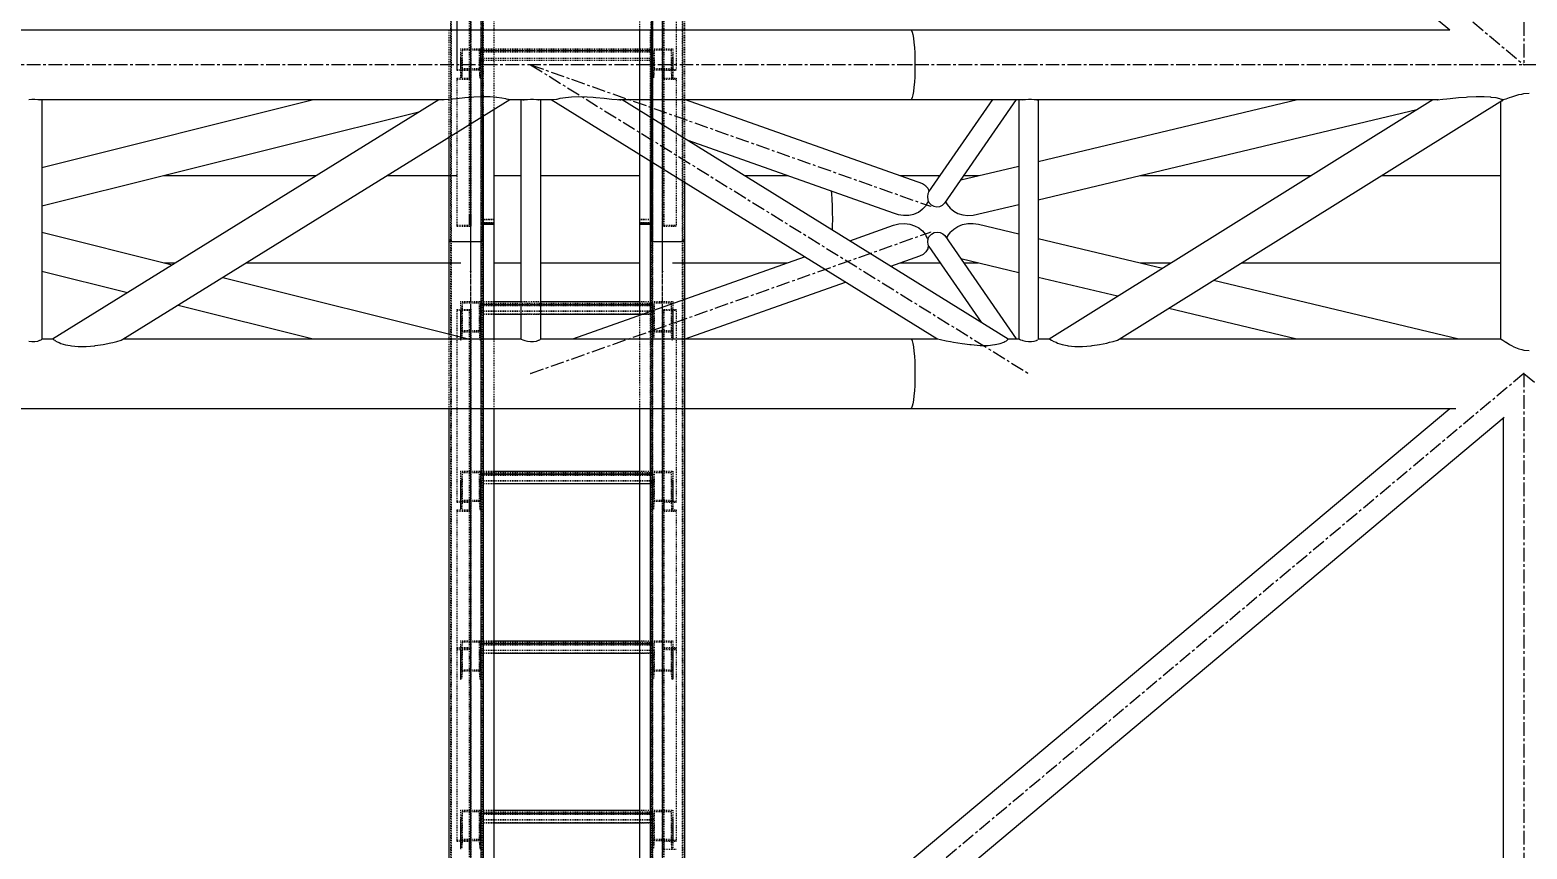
# Model space of a CAD drawing. Header units: millimetres. Extents: x 5143 to 30813, y 232 to 21408.
# Drawn here: x 24302 to 25175, y 5533 to 6011 of the extents above; entities that cross this region are included whole.
import ezdxf

# ---------------------------------------------------------------- set-up
doc = ezdxf.new("R2010")
doc.units = ezdxf.units.MM
doc.header["$LTSCALE"] = 0.25
for name, pattern in [('CENTER', [50.8, 31.75, -6.35, 6.35, -6.35]), ('XKITLINE00', [0]), ('XKITLINE02', [4, 2, -2]), ('XKITLINE03', [6, 3, -1, 1, -1])]:
    doc.linetypes.add(name, pattern=pattern)

msp = doc.modelspace()

# ---------------------------------------------------------------- linework, layer by layer
at = {"color": 3, "linetype": 'XKITLINE02'}
for p, q in [((24564.99, 7540.27), (24564.99, 5898.21)), ((24565.85, 7540.13), (24565.85, 5898.35)), ((24664.15, 7540.13), (24664.15, 5898.35)), ((24665, 7540.27), (24665, 5898.21)), ((24547.15, 7532.54), (24547.15, 5888.14)), ((24547.68, 7532), (24547.68, 5887.3)), ((24564.91, 7532), (24564.92, 5887.3)), ((24565.45, 7532.54), (24565.45, 5888.14)), ((24566.3, 7532.54), (24566.3, 5960.34)), ((24664.54, 7532.54), (24664.54, 5888.14)), ((24665.07, 7532), (24665.07, 5887.3)), ((24682.31, 7532), (24682.31, 5887.3)), ((24682.84, 7532.54), (24682.84, 5888.14)), ((24683.69, 7532.54), (24683.69, 5921.85)), ((24657.5, 7484.98), (24657.5, 5900.19)), ((24572.5, 7470.57), (24572.5, 5900.19)), ((24551, 6095.14), (24551, 5987.08)), ((24551, 6094.62), (24551, 5987.08)), ((24558.2, 6094.62), (24558.2, 5982.4)), ((24559, 6095.14), (24559, 5982.4)), ((24670.98, 6095.14), (24670.98, 5982.4)), ((24671.78, 6094.62), (24671.78, 5982.4)), ((24678.98, 6095.14), (24678.98, 5987.08)), ((24546.3, 6010.57), (24546.3, 5888.14)), ((24572.5, 6010.57), (24572.5, 5964.17)), ((24657.5, 6010.57), (24657.5, 5938.07)), ((24663.69, 6010.57), (24663.69, 5888.14)), ((24552.99, 5999.64), (24552.99, 5988.09)), ((24552.99, 5999.64), (24552.99, 5994.17)), ((24552.99, 5999.64), (24564.99, 5999.64)), ((24552.99, 5994.17), (24552.99, 5982.61)), ((24552.99, 5994.17), (24553.67, 5994.17)), ((24554.06, 5998.95), (24553.67, 5994.17)), ((24553.67, 5994.17), (24553.67, 5982.61)), ((24554.06, 5998.95), (24554.06, 5987.39)), ((24554.06, 5998.95), (24563.93, 5998.95)), ((24563.93, 5998.95), (24563.93, 5987.39)), ((24563.93, 5998.95), (24564.31, 5994.17)), ((24564.31, 5994.17), (24564.31, 5982.61)), ((24564.31, 5994.17), (24564.99, 5994.17)), ((24564.99, 5999.64), (24564.99, 5988.09)), ((24564.99, 5999.64), (24564.99, 5994.17)), ((24564.99, 5999.64), (24664.97, 5999.64)), ((24564.99, 5999.64), (24564.99, 5992.94)), ((24564.99, 5998.84), (24664.97, 5998.84)), ((24564.99, 5998.41), (24664.97, 5998.41)), ((24564.99, 5997.82), (24664.97, 5997.82)), ((24564.99, 5994.17), (24564.99, 5982.61)), ((24564.99, 5994.17), (24664.97, 5994.17)), ((24564.99, 5994.1), (24664.97, 5994.1)), ((24664.97, 5999.64), (24664.97, 5992.94)), ((24664.97, 5999.64), (24664.97, 5994.17)), ((24664.97, 5999.64), (24676.97, 5999.64)), ((24664.97, 5999.64), (24664.97, 5988.09)), ((24664.97, 5994.17), (24665.65, 5994.17)), ((24664.97, 5994.17), (24664.97, 5982.61)), ((24666.04, 5998.95), (24665.65, 5994.17)), ((24665.65, 5994.17), (24665.65, 5982.61)), ((24666.04, 5998.95), (24675.91, 5998.95)), ((24666.04, 5998.95), (24666.04, 5987.39)), ((24675.91, 5998.95), (24676.29, 5994.17)), ((24675.91, 5998.95), (24675.91, 5987.39)), ((24676.29, 5994.17), (24676.97, 5994.17)), ((24676.29, 5994.17), (24676.29, 5982.61)), ((24676.97, 5999.64), (24676.97, 5994.17)), ((24676.97, 5999.64), (24676.97, 5988.09)), ((24676.97, 5994.17), (24676.97, 5982.61)), ((24551, 5987.6), (24559, 5987.6)), ((24551, 5987.08), (24558.2, 5987.08)), ((24552.99, 5988.09), (24552.99, 5982.61)), ((24552.99, 5988.09), (24564.99, 5988.09)), ((24554.06, 5987.39), (24553.67, 5982.61)), ((24554.06, 5987.39), (24563.93, 5987.39)), ((24558.2, 5988.18), (24558.2, 5896.84)), ((24558.2, 5988.18), (24559, 5988.18)), ((24558.2, 5987.08), (24558.2, 5982.4)), ((24559, 5988.18), (24559, 5896.2)), ((24563.93, 5987.39), (24564.31, 5982.61)), ((24564.99, 5993.01), (24664.97, 5993.01)), ((24564.99, 5992.94), (24664.97, 5992.94)), ((24564.99, 5988.09), (24564.99, 5982.61)), ((24664.97, 5988.09), (24664.97, 5982.61)), ((24664.97, 5988.09), (24676.97, 5988.09)), ((24666.04, 5987.39), (24665.65, 5982.61)), ((24666.04, 5987.39), (24675.91, 5987.39)), ((24670.98, 5988.18), (24670.98, 5980.12)), ((24670.98, 5988.18), (24671.78, 5988.18)), ((24670.98, 5988.18), (24670.98, 5896.2)), ((24670.98, 5987.6), (24678.98, 5987.6)), ((24671.78, 5988.18), (24671.78, 5982.46)), ((24671.78, 5988.18), (24671.78, 5896.84)), ((24671.78, 5987.08), (24678.98, 5987.08)), ((24675.91, 5987.39), (24676.29, 5982.61)), ((24676.97, 5988.09), (24676.97, 5982.61)), ((24551, 5982.46), (24551, 5896.2)), ((24551, 5982.46), (24558.2, 5982.46)), ((24551, 5981.82), (24559, 5981.82)), ((24552.99, 5982.61), (24553.67, 5982.61)), ((24558.2, 5982.4), (24559, 5982.4)), ((24564.31, 5982.61), (24564.99, 5982.61)), ((24664.97, 5982.61), (24665.65, 5982.61)), ((24670.98, 5982.4), (24671.78, 5982.4)), ((24670.98, 5981.82), (24678.98, 5981.82)), ((24671.78, 5982.46), (24678.98, 5982.46)), ((24676.29, 5982.61), (24676.97, 5982.61)), ((24678.98, 5982.46), (24678.98, 5980.12)), ((24678.98, 5982.46), (24678.98, 5896.2)), ((24558.2, 5902.56), (24559, 5902.56)), ((24558.2, 5902.56), (24558.2, 5896.84)), ((24559, 5902.56), (24559, 5896.2)), ((24564.99, 5900.27), (24572.5, 5900.27)), ((24564.99, 5900.27), (24564.99, 5887.43)), ((24564.99, 5900.27), (24572.5, 5900.27)), ((24564.99, 5898.21), (24564.99, 4257.26)), ((24564.99, 5898.21), (24566.3, 5898.21)), ((24564.99, 5897.26), (24566.3, 5897.26)), ((24565.85, 5900.13), (24572.5, 5900.19)), ((24565.85, 5900.07), (24572.5, 5900.15)), ((24565.85, 5900.07), (24565.85, 5856.9)), ((24565.85, 5898.35), (24572.5, 5898.3)), ((24565.85, 5898.21), (24565.85, 4257.47)), ((24565.85, 5897.47), (24566.3, 5897.46)), ((24572.5, 5900.27), (24572.5, 5897.39)), ((24572.5, 5900.27), (24572.5, 5900.19)), ((24572.5, 5897.39), (24572.5, 5858.38)), ((24572.5, 5897.26), (24572.5, 5789.97)), ((24657.5, 5900.27), (24665, 5900.27)), ((24657.5, 5900.27), (24657.5, 5898.21)), ((24657.5, 5900.27), (24665, 5900.27)), ((24657.5, 5900.27), (24657.5, 5900.19)), ((24657.5, 5900.19), (24664.15, 5900.13)), ((24657.5, 5900.15), (24664.15, 5900.07)), ((24657.5, 5898.3), (24664.15, 5898.35)), ((24657.5, 5898.3), (24657.5, 5898.21)), ((24657.5, 5897.39), (24657.5, 4260.15)), ((24663.69, 5898.21), (24665, 5898.21)), ((24663.69, 5897.46), (24664.15, 5897.47)), ((24663.69, 5897.26), (24665, 5897.26)), ((24664.15, 5900.07), (24664.15, 4257.47)), ((24665, 5900.27), (24665, 4257.26)), ((24670.98, 5902.56), (24671.78, 5902.56)), ((24551, 5896.84), (24558.2, 5896.84)), ((24551, 5896.84), (24551, 5896.2)), ((24551, 5896.2), (24559, 5896.2)), ((24670.98, 5896.2), (24678.98, 5896.2)), ((24671.78, 5896.84), (24678.98, 5896.84)), ((24546.3, 5888.14), (24547.15, 5888.14)), ((24546.3, 5888.14), (24546.3, 5887.19)), ((24546.3, 5888.14), (24547.15, 5888.14)), ((24547.15, 5888.14), (24547.15, 4258.3)), ((24547.15, 5888.14), (24547.68, 5887.3)), ((24547.15, 5888.14), (24547.68, 5887.3)), ((24547.68, 5887.3), (24547.68, 4257.8)), ((24547.68, 5887.3), (24564.91, 5887.3)), ((24547.68, 5887.3), (24564.92, 5887.3)), ((24565.45, 5888.14), (24564.91, 5887.3)), ((24564.91, 5887.3), (24564.92, 4257.8)), ((24565.45, 5888.14), (24564.92, 5887.3)), ((24565.45, 5888.14), (24565.45, 4258.3)), ((24565.45, 5888.14), (24566.3, 5888.14)), ((24565.45, 5888.14), (24566.3, 5888.14)), ((24566.3, 5888.14), (24566.3, 4320.34)), ((24663.69, 5888.14), (24664.54, 5888.14)), ((24663.69, 5888.14), (24663.69, 5887.19)), ((24663.69, 5888.14), (24664.54, 5888.14)), ((24664.54, 5888.14), (24664.54, 4187.82)), ((24664.54, 5888.14), (24665.07, 5887.3)), ((24664.54, 5888.14), (24665.07, 5887.3)), ((24665.07, 5887.3), (24665.07, 4186.75)), ((24665.07, 5887.3), (24682.31, 5887.3)), ((24665.07, 5887.3), (24682.31, 5887.3)), ((24682.84, 5888.14), (24682.31, 5887.3)), ((24682.84, 5888.14), (24682.31, 5887.3)), ((24682.31, 5887.3), (24682.31, 4203.68)), ((24682.84, 5888.14), (24682.84, 4205.79)), ((24682.84, 5888.14), (24683.69, 5888.14)), ((24682.84, 5888.14), (24683.69, 5888.14)), ((24683.69, 5888.14), (24683.69, 4204.83)), ((24683.69, 5853.61), (24683.69, 5789.97)), ((24551, 5847.67), (24551, 5735.36)), ((24551, 5847.67), (24559, 5847.67)), ((24551, 5847.18), (24558.2, 5847.18)), ((24552.99, 5852.2), (24552.99, 5835.32)), ((24552.99, 5846.76), (24552.99, 5830.57)), ((24552.99, 5852.2), (24552.99, 5846.76)), ((24552.99, 5852.2), (24564.99, 5852.2)), ((24552.99, 5846.76), (24553.67, 5846.76)), ((24553.67, 5846.76), (24553.67, 5829.88)), ((24554.06, 5851.51), (24553.67, 5846.76)), ((24554.06, 5851.51), (24554.06, 5834.63)), ((24554.06, 5851.51), (24563.93, 5851.51)), ((24558.2, 5847.18), (24558.2, 5730.94)), ((24559, 5847.67), (24559, 5730.94)), ((24563.93, 5851.51), (24563.93, 5834.63)), ((24563.93, 5851.51), (24564.31, 5846.76)), ((24564.31, 5846.76), (24564.31, 5829.88)), ((24564.31, 5846.76), (24564.99, 5846.76)), ((24564.99, 5852.2), (24564.99, 5835.32)), ((24564.99, 5846.76), (24564.99, 5830.57)), ((24564.99, 5852.2), (24564.99, 5846.76)), ((24564.99, 5852.2), (24572.5, 5852.2)), ((24564.99, 5852.2), (24564.99, 5844.95)), ((24564.99, 5851.35), (24664.97, 5851.35)), ((24564.99, 5850.39), (24572.5, 5850.39)), ((24564.99, 5849.86), (24664.97, 5849.86)), ((24564.99, 5846.76), (24664.97, 5846.76)), ((24564.99, 5846.66), (24664.97, 5846.66)), ((24564.99, 5845.06), (24664.97, 5845.06)), ((24564.99, 5844.95), (24572.5, 5844.95)), ((24588.25, 5852.2), (24599.65, 5852.2)), ((24588.25, 5850.39), (24599.65, 5850.39)), ((24588.25, 5844.95), (24599.65, 5844.95)), ((24657.5, 5852.2), (24664.97, 5852.2)), ((24657.5, 5850.39), (24664.97, 5850.39)), ((24657.5, 5844.95), (24664.97, 5844.95)), ((24663.69, 5846.54), (24663.69, 5789.97)), ((24664.97, 5852.2), (24664.97, 5844.95)), ((24664.97, 5852.2), (24664.97, 5846.76)), ((24664.97, 5852.2), (24676.97, 5852.2)), ((24664.97, 5847.38), (24664.97, 5830.57)), ((24664.97, 5846.76), (24665.65, 5846.76)), ((24664.97, 5846.76), (24664.97, 5829.88)), ((24666.04, 5851.51), (24665.65, 5846.76)), ((24665.65, 5846.76), (24665.65, 5829.88)), ((24666.04, 5851.51), (24675.91, 5851.51)), ((24666.04, 5851.51), (24666.04, 5834.63)), ((24670.98, 5847.67), (24670.98, 5842.76)), ((24670.98, 5847.67), (24678.98, 5847.67)), ((24670.98, 5847.67), (24670.98, 5730.94)), ((24671.78, 5847.18), (24671.78, 5842.76)), ((24671.78, 5847.18), (24678.98, 5847.18)), ((24671.78, 5847.18), (24671.78, 5730.94)), ((24675.91, 5851.51), (24676.29, 5846.76)), ((24675.91, 5851.51), (24675.91, 5834.63)), ((24676.29, 5846.76), (24676.97, 5846.76)), ((24676.29, 5846.76), (24676.29, 5829.88)), ((24676.97, 5852.2), (24676.97, 5846.76)), ((24676.97, 5851.23), (24676.97, 5830.57)), ((24676.97, 5846.76), (24676.97, 5829.88)), ((24678.98, 5847.67), (24678.98, 5847.18)), ((24678.98, 5847.67), (24678.98, 5735.36)), ((24558.2, 5842.76), (24559, 5842.76)), ((24657.5, 5844.35), (24657.5, 5789.97)), ((24670.98, 5842.76), (24671.78, 5842.76)), ((24546.3, 5833.43), (24546.3, 5789.97)), ((24552.99, 5835.32), (24552.99, 5829.88)), ((24552.99, 5835.32), (24564.99, 5835.32)), ((24552.99, 5829.88), (24553.67, 5829.88)), ((24554.06, 5834.63), (24553.67, 5829.88)), ((24554.06, 5834.63), (24563.93, 5834.63)), ((24563.93, 5834.63), (24564.31, 5829.88)), ((24564.31, 5829.88), (24564.99, 5829.88)), ((24564.99, 5835.32), (24564.99, 5829.88)), ((24566.3, 5830.57), (24566.3, 5789.97)), ((24664.97, 5835.32), (24676.97, 5835.32)), ((24664.97, 5829.88), (24665.65, 5829.88)), ((24666.04, 5834.63), (24665.65, 5829.88)), ((24666.04, 5834.63), (24675.91, 5834.63)), ((24675.91, 5834.63), (24676.29, 5829.88)), ((24676.29, 5829.88), (24676.97, 5829.88)), ((24552.99, 5753.34), (24552.99, 5736.46)), ((24552.99, 5753.34), (24552.99, 5747.91)), ((24552.99, 5753.34), (24564.99, 5753.34)), ((24554.06, 5752.65), (24553.67, 5747.91)), ((24554.06, 5752.65), (24554.06, 5735.77)), ((24554.06, 5752.65), (24563.93, 5752.65)), ((24563.93, 5752.65), (24563.93, 5735.77)), ((24563.93, 5752.65), (24564.31, 5747.91)), ((24564.99, 5753.34), (24564.99, 5736.46)), ((24564.99, 5753.34), (24564.99, 5747.91)), ((24564.99, 5753.34), (24572.5, 5753.34)), ((24564.99, 5753.34), (24564.99, 5746.1)), ((24564.99, 5752.49), (24664.97, 5752.49)), ((24564.99, 5751.53), (24572.5, 5751.53)), ((24564.99, 5751), (24664.97, 5751)), ((24657.5, 5753.34), (24664.97, 5753.34)), ((24657.5, 5751.53), (24664.97, 5751.53)), ((24664.97, 5753.34), (24664.97, 5746.1)), ((24664.97, 5753.34), (24664.97, 5747.91)), ((24664.97, 5753.34), (24676.97, 5753.34)), ((24664.97, 5753.34), (24664.97, 5736.46)), ((24666.04, 5752.65), (24665.65, 5747.91)), ((24666.04, 5752.65), (24675.91, 5752.65)), ((24666.04, 5752.65), (24666.04, 5735.77)), ((24675.91, 5752.65), (24676.29, 5747.91)), ((24675.91, 5752.65), (24675.91, 5735.77)), ((24676.97, 5753.34), (24676.97, 5747.91)), ((24676.97, 5753.34), (24676.97, 5735.85)), ((24552.99, 5747.91), (24552.99, 5731.02)), ((24552.99, 5747.91), (24553.67, 5747.91)), ((24553.67, 5747.91), (24553.67, 5731.02)), ((24564.31, 5747.91), (24564.31, 5731.02)), ((24564.31, 5747.91), (24564.99, 5747.91)), ((24564.99, 5747.91), (24564.99, 5731.02)), ((24564.99, 5747.91), (24664.97, 5747.91)), ((24564.99, 5747.8), (24664.97, 5747.8)), ((24564.99, 5746.2), (24664.97, 5746.2)), ((24564.99, 5746.1), (24572.5, 5746.1)), ((24657.5, 5746.1), (24664.97, 5746.1)), ((24664.97, 5747.91), (24665.65, 5747.91)), ((24664.97, 5747.91), (24664.97, 5731.02)), ((24665.65, 5747.91), (24665.65, 5731.02)), ((24676.29, 5747.91), (24676.97, 5747.91)), ((24676.29, 5747.91), (24676.29, 5731.02)), ((24676.97, 5747.91), (24676.97, 5731.02)), ((24551, 5735.85), (24551, 5735.36)), ((24551, 5735.85), (24559, 5735.85)), ((24551, 5735.36), (24558.2, 5735.36)), ((24552.99, 5736.46), (24552.99, 5731.02)), ((24552.99, 5736.46), (24564.99, 5736.46)), ((24552.99, 5731.02), (24553.67, 5731.02)), ((24554.06, 5735.77), (24553.67, 5731.02)), ((24554.06, 5735.77), (24563.93, 5735.77)), ((24558.2, 5736.69), (24558.2, 5650.62)), ((24558.2, 5736.69), (24559, 5736.69)), ((24558.2, 5735.36), (24558.2, 5730.94)), ((24559, 5736.69), (24559, 5649.96)), ((24559, 5735.85), (24559, 5730.94)), ((24563.93, 5735.77), (24564.31, 5731.02)), ((24564.31, 5731.02), (24564.99, 5731.02)), ((24564.99, 5736.46), (24564.99, 5731.02)), ((24664.97, 5736.46), (24664.97, 5731.02)), ((24664.97, 5736.46), (24676.97, 5736.46)), ((24664.97, 5731.02), (24665.65, 5731.02)), ((24666.04, 5735.77), (24665.65, 5731.02)), ((24666.04, 5735.77), (24675.91, 5735.77)), ((24670.98, 5736.69), (24670.98, 5730.1)), ((24670.98, 5736.69), (24671.78, 5736.69)), ((24670.98, 5736.69), (24670.98, 5649.96)), ((24670.98, 5735.85), (24678.98, 5735.85)), ((24671.78, 5736.69), (24671.78, 5730.76)), ((24671.78, 5736.69), (24671.78, 5650.62)), ((24671.78, 5735.36), (24678.98, 5735.36)), ((24675.91, 5735.77), (24676.29, 5731.02)), ((24676.29, 5731.02), (24676.97, 5731.02)), ((24551, 5730.76), (24551, 5649.96)), ((24551, 5730.76), (24558.2, 5730.76)), ((24551, 5730.1), (24559, 5730.1)), ((24558.2, 5730.94), (24559, 5730.94)), ((24670.98, 5730.94), (24671.78, 5730.94)), ((24670.98, 5730.1), (24678.98, 5730.1)), ((24671.78, 5730.76), (24678.98, 5730.76)), ((24678.98, 5730.76), (24678.98, 5730.1)), ((24678.98, 5730.76), (24678.98, 5649.96)), ((24552.99, 5654.49), (24552.99, 5637.6)), ((24552.99, 5654.49), (24552.99, 5649.05)), ((24552.99, 5654.49), (24564.99, 5654.49)), ((24554.06, 5653.79), (24553.67, 5649.05)), ((24554.06, 5653.79), (24554.06, 5636.91)), ((24554.06, 5653.79), (24563.93, 5653.79)), ((24558.2, 5656.54), (24559, 5656.54)), ((24558.2, 5656.54), (24558.2, 5650.62)), ((24559, 5656.54), (24559, 5649.96)), ((24563.93, 5653.79), (24563.93, 5636.91)), ((24563.93, 5653.79), (24564.31, 5649.05)), ((24564.99, 5654.49), (24564.99, 5637.6)), ((24564.99, 5654.49), (24564.99, 5649.05)), ((24564.99, 5654.49), (24572.5, 5654.49)), ((24564.99, 5654.49), (24564.99, 5647.24)), ((24564.99, 5653.63), (24664.97, 5653.63)), ((24564.99, 5652.68), (24572.5, 5652.68)), ((24657.5, 5654.49), (24664.97, 5654.49)), ((24657.5, 5652.68), (24664.97, 5652.68)), ((24664.97, 5654.49), (24664.97, 5649.05)), ((24664.97, 5654.49), (24676.97, 5654.49)), ((24664.97, 5654.49), (24664.97, 5637.6)), ((24664.97, 5654.49), (24664.97, 5647.24)), ((24666.04, 5653.79), (24665.65, 5649.05)), ((24666.04, 5653.79), (24675.91, 5653.79)), ((24666.04, 5653.79), (24666.04, 5636.91)), ((24670.98, 5656.54), (24671.78, 5656.54)), ((24675.91, 5653.79), (24676.29, 5649.05)), ((24675.91, 5653.79), (24675.91, 5636.91)), ((24676.97, 5654.49), (24676.97, 5649.05)), ((24676.97, 5654.49), (24676.97, 5637.6)), ((24551, 5650.62), (24558.2, 5650.62)), ((24551, 5650.62), (24551, 5649.96)), ((24551, 5649.96), (24559, 5649.96)), ((24551, 5649.96), (24551, 5537.64)), ((24551, 5649.96), (24559, 5649.96)), ((24551, 5649.47), (24558.2, 5649.47)), ((24552.99, 5649.05), (24552.99, 5632.17)), ((24552.99, 5649.05), (24553.67, 5649.05)), ((24553.67, 5649.05), (24553.67, 5632.17)), ((24558.2, 5649.47), (24558.2, 5533.22)), ((24558.2, 5645.05), (24559, 5645.05)), ((24559, 5649.96), (24559, 5533.22)), ((24564.31, 5649.05), (24564.31, 5632.17)), ((24564.31, 5649.05), (24564.99, 5649.05)), ((24564.99, 5652.15), (24664.97, 5652.15)), ((24564.99, 5649.05), (24564.99, 5632.17)), ((24564.99, 5649.05), (24664.97, 5649.05)), ((24564.99, 5648.95), (24664.97, 5648.95)), ((24564.99, 5647.34), (24664.97, 5647.34)), ((24564.99, 5647.24), (24572.5, 5647.24)), ((24657.5, 5647.24), (24664.97, 5647.24)), ((24664.97, 5649.05), (24665.65, 5649.05)), ((24664.97, 5649.05), (24664.97, 5632.17)), ((24665.65, 5649.05), (24665.65, 5632.17)), ((24670.98, 5649.96), (24678.98, 5649.96)), ((24670.98, 5649.96), (24670.98, 5533.22)), ((24670.98, 5649.96), (24678.98, 5649.96)), ((24670.98, 5645.05), (24671.78, 5645.05)), ((24671.78, 5650.62), (24678.98, 5650.62)), ((24671.78, 5649.47), (24671.78, 5645.05)), ((24671.78, 5649.47), (24678.98, 5649.47)), ((24671.78, 5649.47), (24671.78, 5533.22)), ((24676.29, 5649.05), (24676.97, 5649.05)), ((24676.29, 5649.05), (24676.29, 5632.17)), ((24676.97, 5649.05), (24676.97, 5632.17)), ((24678.98, 5649.96), (24678.98, 5649.47)), ((24678.98, 5649.96), (24678.98, 5537.64)), ((24552.99, 5637.6), (24552.99, 5632.17)), ((24552.99, 5637.6), (24564.99, 5637.6)), ((24554.06, 5636.91), (24553.67, 5632.17)), ((24554.06, 5636.91), (24563.93, 5636.91)), ((24563.93, 5636.91), (24564.31, 5632.17)), ((24564.99, 5637.6), (24564.99, 5632.17)), ((24664.97, 5637.6), (24664.97, 5632.17)), ((24664.97, 5637.6), (24676.97, 5637.6)), ((24666.04, 5636.91), (24665.65, 5632.17)), ((24666.04, 5636.91), (24675.91, 5636.91)), ((24670.98, 5637.6), (24670.98, 5538.13)), ((24675.91, 5636.91), (24676.29, 5632.17)), ((24676.97, 5637.6), (24676.97, 5632.17)), ((24552.99, 5632.17), (24553.67, 5632.17)), ((24564.31, 5632.17), (24564.99, 5632.17)), ((24664.97, 5632.17), (24665.65, 5632.17)), ((24676.29, 5632.17), (24676.97, 5632.17)), ((24552.99, 5555.63), (24552.99, 5538.75)), ((24552.99, 5555.63), (24552.99, 5550.19)), ((24552.99, 5555.63), (24564.99, 5555.63)), ((24552.99, 5550.19), (24552.99, 5533.31)), ((24552.99, 5550.19), (24553.67, 5550.19)), ((24554.06, 5554.94), (24553.67, 5550.19)), ((24553.67, 5550.19), (24553.67, 5533.31)), ((24554.06, 5554.94), (24554.06, 5538.05)), ((24554.06, 5554.94), (24563.93, 5554.94)), ((24563.93, 5554.94), (24563.93, 5538.05)), ((24563.93, 5554.94), (24564.31, 5550.19)), ((24564.31, 5550.19), (24564.31, 5533.31)), ((24564.31, 5550.19), (24564.99, 5550.19)), ((24564.99, 5555.63), (24564.99, 5538.75)), ((24564.99, 5555.63), (24564.99, 5550.19)), ((24564.99, 5555.63), (24572.5, 5555.63)), ((24564.99, 5555.63), (24564.99, 5548.38)), ((24564.99, 5554.78), (24664.97, 5554.78)), ((24564.99, 5553.82), (24572.5, 5553.82)), ((24564.99, 5553.29), (24664.97, 5553.29)), ((24564.99, 5550.19), (24564.99, 5533.31)), ((24564.99, 5550.19), (24664.97, 5550.19)), ((24564.99, 5550.09), (24664.97, 5550.09)), ((24564.99, 5548.48), (24664.97, 5548.48)), ((24564.99, 5548.38), (24572.5, 5548.38)), ((24657.5, 5555.63), (24664.97, 5555.63)), ((24657.5, 5553.82), (24664.97, 5553.82)), ((24657.5, 5548.38), (24664.97, 5548.38)), ((24664.97, 5555.63), (24664.97, 5548.38)), ((24664.97, 5555.63), (24664.97, 5550.19)), ((24664.97, 5555.63), (24676.97, 5555.63)), ((24664.97, 5555.63), (24664.97, 5538.75)), ((24664.97, 5550.19), (24665.65, 5550.19)), ((24664.97, 5550.19), (24664.97, 5533.31)), ((24666.04, 5554.94), (24665.65, 5550.19)), ((24665.65, 5550.19), (24665.65, 5533.31)), ((24666.04, 5554.94), (24675.91, 5554.94)), ((24666.04, 5554.94), (24666.04, 5538.05)), ((24675.91, 5554.94), (24676.29, 5550.19)), ((24675.91, 5554.94), (24675.91, 5538.05)), ((24676.29, 5550.19), (24676.97, 5550.19)), ((24676.29, 5550.19), (24676.29, 5533.31)), ((24676.97, 5555.63), (24676.97, 5550.19)), ((24676.97, 5555.63), (24676.97, 5538.13)), ((24676.97, 5550.19), (24676.97, 5533.31)), ((24552.99, 5538.75), (24552.99, 5533.31)), ((24552.99, 5538.75), (24564.99, 5538.75)), ((24558.2, 5538.97), (24558.2, 5452.9)), ((24558.2, 5538.97), (24559, 5538.97)), ((24559, 5538.97), (24559, 5452.24)), ((24564.99, 5538.75), (24564.99, 5533.31)), ((24664.97, 5538.75), (24664.97, 5533.31)), ((24664.97, 5538.75), (24676.97, 5538.75)), ((24670.98, 5538.97), (24670.98, 5532.39)), ((24670.98, 5538.97), (24671.78, 5538.97)), ((24670.98, 5538.97), (24670.98, 5452.24)), ((24671.78, 5538.97), (24671.78, 5533.05)), ((24671.78, 5538.97), (24671.78, 5452.9)), ((24551, 5538.13), (24551, 5537.64)), ((24551, 5538.13), (24559, 5538.13)), ((24551, 5537.64), (24558.2, 5537.64)), ((24552.99, 5533.31), (24553.67, 5533.31)), ((24554.06, 5538.05), (24553.67, 5533.31)), ((24554.06, 5538.05), (24563.93, 5538.05)), ((24558.2, 5537.64), (24558.2, 5533.22)), ((24558.2, 5533.22), (24559, 5533.22)), ((24559, 5538.13), (24559, 5533.22)), ((24563.93, 5538.05), (24564.31, 5533.31)), ((24564.31, 5533.31), (24564.99, 5533.31)), ((24664.97, 5533.31), (24665.65, 5533.31)), ((24666.04, 5538.05), (24665.65, 5533.31)), ((24666.04, 5538.05), (24675.91, 5538.05)), ((24670.98, 5538.13), (24678.98, 5538.13)), ((24670.98, 5533.22), (24671.78, 5533.22)), ((24671.78, 5537.64), (24678.98, 5537.64)), ((24671.78, 5533.05), (24678.98, 5533.05)), ((24675.91, 5538.05), (24676.29, 5533.31)), ((24676.29, 5533.31), (24676.97, 5533.31))]:
    msp.add_line(p, q, dxfattribs=at)
at = {"color": 1, "linetype": 'XKITLINE03'}
for p, q in [((24564.99, 7540.27), (24564.99, 5900.27)), ((24665, 5900.27), (24665, 7540.27)), ((24559, 5869.63), (24559, 7535.89)), ((24670.99, 5869.63), (24670.99, 7535.89)), ((24559, 5987.6), (24559, 6095.14)), ((24670.98, 6095.14), (24670.98, 5987.6)), ((24564.99, 5988.09), (24564.99, 5999.64)), ((24664.97, 5998.41), (24564.99, 5998.41)), ((24664.97, 5999.64), (24664.97, 5988.09)), ((24559, 5896.2), (24559, 5981.82)), ((24670.98, 5981.82), (24670.98, 5896.2)), ((24559, 4258.02), (24559, 5897.87)), ((24564.99, 5900.27), (24564.99, 4260.27)), ((24665, 4260.27), (24665, 5900.27)), ((24670.99, 4258.02), (24670.99, 5897.87)), ((24559, 5735.85), (24559, 5847.67)), ((24564.99, 5835.32), (24564.99, 5852.2)), ((24664.97, 5850.39), (24564.99, 5850.39)), ((24664.97, 5852.2), (24664.97, 5835.32)), ((24670.98, 5847.67), (24670.98, 5735.85)), ((24564.99, 5736.46), (24564.99, 5753.34)), ((24664.97, 5751.53), (24564.99, 5751.53)), ((24664.97, 5753.34), (24664.97, 5736.46)), ((24559, 5649.96), (24559, 5730.1)), ((24670.98, 5730.1), (24670.98, 5649.96)), ((24564.99, 5637.6), (24564.99, 5654.49)), ((24664.97, 5652.68), (24564.99, 5652.68)), ((24664.97, 5654.49), (24664.97, 5637.6)), ((24559, 5538.13), (24559, 5649.96)), ((24670.98, 5649.96), (24670.98, 5538.13)), ((24564.99, 5538.75), (24564.99, 5555.63)), ((24664.97, 5553.82), (24564.99, 5553.82)), ((24664.97, 5555.63), (24664.97, 5538.75))]:
    msp.add_line(p, q, dxfattribs=at)
at = {"color": 8, "linetype": 'CENTER'}
for p, q in [((23430, 7450.27), (25173.61, 5990.27)), ((25173.61, 7450.27), (25173.61, 5990.27)), ((24815.89, 5990.27), (23430, 5990.27)), ((24593.95, 5990.27), (24827.33, 5907.77)), ((24593.95, 5990.27), (24884.52, 5810.27)), ((26261.35, 5990.27), (24815.89, 5990.27)), ((24593.95, 5810.27), (24827.33, 5892.77)), ((25173.61, 5810.27), (23430, 4350.27)), ((25173.61, 5810.27), (26903.05, 4350.27)), ((25173.61, 5810.27), (25173.61, 4350.27))]:
    msp.add_line(p, q, dxfattribs=at)
at = {"color": 8, "linetype": 'XKITLINE00'}
for p, q in [((23506.2, 7370.58), (25130.41, 6010.56)), ((23551.38, 6010.57), (24815.89, 6010.57)), ((24815.89, 6010.57), (24816.29, 6010.27)), ((24815.89, 6010.57), (24816.29, 6010.27)), ((24815.89, 6010.57), (25130.37, 6010.57)), ((24816.29, 6010.27), (24816.69, 6009.35)), ((24816.29, 6010.27), (24816.69, 6009.35)), ((24816.69, 6009.35), (24817.06, 6007.86)), ((24817.06, 6007.86), (24817.39, 6005.83)), ((24817.39, 6005.83), (24817.68, 6003.32)), ((24817.68, 6003.32), (24817.91, 6000.42)), ((24817.91, 6000.42), (24818.09, 5997.22)), ((24818.09, 5997.22), (24818.19, 5993.8)), ((24818.19, 5993.8), (24818.23, 5990.27)), ((24818.19, 5986.75), (24818.09, 5983.33)), ((24818.23, 5990.27), (24818.19, 5986.75)), ((24817.68, 5977.23), (24817.39, 5974.72)), ((24817.91, 5980.12), (24817.68, 5977.23)), ((24818.09, 5983.33), (24817.91, 5980.12)), ((24301.2, 5970.13), (24302.96, 5970.2)), ((24302.96, 5970.2), (24304.72, 5970.18)), ((24304.72, 5970.18), (24306.31, 5970.1)), ((24306.31, 5970.1), (24307.57, 5969.94)), ((24307.31, 5969.97), (24543.43, 5969.97)), ((24307.57, 5969.94), (24307.74, 5969.9)), ((24307.64, 5969.92), (24308, 5969.95)), ((24307.74, 5969.9), (24308.38, 5969.94)), ((24308, 5969.95), (24308.1, 5969.97)), ((24308.38, 5969.94), (24308.51, 5969.97)), ((24308.66, 5930.45), (24467.34, 5969.97)), ((24308.66, 5969.97), (24308.66, 5830.37)), ((24314.99, 5830.55), (24540.39, 5969.97)), ((24356.1, 5830.31), (24581.87, 5969.97)), ((24541.35, 5969.97), (24542.78, 5969.9)), ((24542.31, 5969.97), (24543.05, 5969.94)), ((24542.78, 5969.9), (24543.13, 5969.95)), ((24543.13, 5969.95), (24546.42, 5970.25)), ((24546.42, 5970.25), (24548.35, 5970.38)), ((24548.35, 5970.38), (24550.71, 5970.71)), ((24550.71, 5970.71), (24555.65, 5971.2)), ((24555.65, 5971.2), (24559.57, 5971.46)), ((24559.57, 5971.46), (24560.79, 5971.59)), ((24560.79, 5971.59), (24565.9, 5971.87)), ((24565.9, 5971.87), (24570.41, 5971.83)), ((24570.41, 5971.83), (24574.11, 5971.49)), ((24574.11, 5971.49), (24574.2, 5971.46)), ((24574.2, 5971.46), (24577.22, 5971.1)), ((24577.22, 5971.1), (24579.37, 5970.57)), ((24579.37, 5970.57), (24579.68, 5970.38)), ((24579.68, 5970.38), (24580.9, 5970.18)), ((24580.9, 5970.18), (24581.51, 5969.9)), ((24581.34, 5969.97), (24590.49, 5969.97)), ((24581.51, 5969.9), (24581.62, 5969.91)), ((24581.62, 5969.91), (24581.84, 5969.97)), ((24588.25, 5969.97), (24588.25, 5830.54)), ((24588.75, 5969.97), (24589.34, 5969.93)), ((24589.17, 5969.97), (24589.66, 5969.94)), ((24589.34, 5969.93), (24590, 5969.9)), ((24589.66, 5969.94), (24590.11, 5969.92)), ((24590, 5969.9), (24590.6, 5969.99)), ((24590.6, 5969.99), (24592.19, 5970.13)), ((24592.19, 5970.13), (24593.95, 5970.2)), ((24593.95, 5970.2), (24595.71, 5970.19)), ((24595.71, 5970.19), (24597.3, 5970.1)), ((24597.3, 5970.1), (24598.56, 5969.94)), ((24598.3, 5969.97), (24607.17, 5969.97)), ((24598.56, 5969.94), (24598.73, 5969.9)), ((24598.63, 5969.93), (24598.99, 5969.95)), ((24598.73, 5969.9), (24599.37, 5969.94)), ((24598.99, 5969.95), (24599.09, 5969.97)), ((24599.37, 5969.94), (24599.49, 5969.97)), ((24599.65, 5969.97), (24599.65, 5830.38)), ((24605.99, 5969.97), (24830.98, 5830.6)), ((24606.16, 5969.96), (24606.94, 5969.88)), ((24606.94, 5969.88), (24607.25, 5970.01)), ((24607.09, 5969.97), (24607.14, 5969.96)), ((24607.25, 5970.01), (24608.99, 5970.26)), ((24608.99, 5970.26), (24609.48, 5970.3)), ((24609.48, 5970.3), (24611.19, 5970.76)), ((24611.19, 5970.76), (24614.23, 5971.19)), ((24614.23, 5971.19), (24616.15, 5971.33)), ((24616.15, 5971.33), (24617.88, 5971.56)), ((24617.88, 5971.56), (24622.16, 5971.74)), ((24622.16, 5971.74), (24627.02, 5971.62)), ((24627.02, 5971.62), (24630.56, 5971.33)), ((24630.56, 5971.33), (24632.11, 5971.25)), ((24632.11, 5971.25), (24636.89, 5970.85)), ((24636.89, 5970.85), (24641.33, 5970.3)), ((24641.33, 5970.3), (24644.52, 5970.06)), ((24644.52, 5970.06), (24645.95, 5969.88)), ((24645.2, 5969.97), (24815.89, 5969.97)), ((24645.56, 5969.93), (24645.69, 5969.94)), ((24645.69, 5969.94), (24645.85, 5969.97)), ((24645.95, 5969.88), (24646.61, 5969.93)), ((24646.61, 5969.93), (24646.8, 5969.97)), ((24647.44, 5969.97), (24872.68, 5830.44)), ((24684.13, 5969.97), (24822.63, 5921.02)), ((24815.89, 5969.97), (24816.29, 5970.28)), ((24815.89, 5969.97), (24816.29, 5970.28)), ((24815.89, 5969.97), (24881.17, 5969.97)), ((24816.69, 5971.2), (24816.29, 5970.28)), ((24816.69, 5971.2), (24816.29, 5970.28)), ((24817.06, 5972.69), (24816.69, 5971.2)), ((24817.39, 5974.72), (24817.06, 5972.69)), ((24863.52, 5969.97), (24826.2, 5916.13)), ((24877.38, 5969.97), (24835.51, 5909.57)), ((24878.82, 5969.97), (24878.82, 5830.55)), ((24879.42, 5969.97), (24879.91, 5969.94)), ((24879.83, 5969.97), (24880.23, 5969.94)), ((24879.91, 5969.94), (24880.77, 5969.9)), ((24880.23, 5969.94), (24880.87, 5969.92)), ((24880.77, 5969.9), (24881.17, 5969.97)), ((24881.17, 5969.97), (24882.76, 5970.12)), ((24882.76, 5970.12), (24884.52, 5970.2)), ((24884.52, 5970.2), (24886.28, 5970.2)), ((24886.28, 5970.2), (24887.87, 5970.12)), ((24887.87, 5970.12), (24889.13, 5969.97)), ((24889.13, 5969.97), (25123.68, 5969.97)), ((24889.13, 5969.97), (24889.42, 5969.9)), ((24889.32, 5969.93), (24889.56, 5969.94)), ((24889.42, 5969.9), (24889.94, 5969.93)), ((24889.56, 5969.94), (24889.71, 5969.97)), ((24889.94, 5969.93), (24890.12, 5969.97)), ((24890.22, 5933.94), (25041.45, 5969.97)), ((24890.22, 5969.97), (24890.22, 5830.32)), ((24896.46, 5830.57), (25120.36, 5969.97)), ((24937.31, 5830.29), (25161.12, 5969.64)), ((25121.48, 5969.97), (25122.95, 5969.9)), ((25122.43, 5969.97), (25123.25, 5969.93)), ((25122.95, 5969.9), (25123.04, 5969.91)), ((25123.04, 5969.91), (25126.33, 5970.23)), ((25126.33, 5970.23), (25128.68, 5970.39)), ((25128.68, 5970.39), (25130.55, 5970.65)), ((25130.55, 5970.65), (25135.5, 5971.17)), ((25135.5, 5971.17), (25139.89, 5971.48)), ((25139.89, 5971.48), (25140.62, 5971.56)), ((25140.62, 5971.56), (25145.75, 5971.87)), ((25145.75, 5971.87), (25150.3, 5971.87)), ((25150.3, 5971.87), (25154.03, 5971.56)), ((25154.03, 5971.56), (25154.36, 5971.48)), ((25154.36, 5971.48), (25157.12, 5971.16)), ((25157.12, 5971.16), (25159.28, 5970.64)), ((25159.28, 5970.64), (25159.71, 5970.39)), ((25159.71, 5970.39), (25160.74, 5970.22)), ((25159.96, 5968.92), (25159.96, 5830.6)), ((25160.3, 5969.12), (25160.84, 5969.32)), ((25160.74, 5970.22), (25161.37, 5969.93)), ((25161.31, 5969.87), (25160.84, 5969.32)), ((25160.89, 5969.49), (25161.03, 5969.54)), ((25161.27, 5969.97), (25161.42, 5969.97)), ((25161.31, 5969.87), (25161.42, 5969.98)), ((25161.42, 5969.98), (25162.94, 5970.36)), ((25162.94, 5970.36), (25163.22, 5970.41)), ((25163.22, 5970.41), (25165.1, 5971.15)), ((25165.1, 5971.15), (25166.45, 5971.51)), ((25166.45, 5971.51), (25167.69, 5972.07)), ((25167.69, 5972.07), (25170.57, 5972.91)), ((25170.57, 5972.91), (25172.32, 5973.19)), ((25172.32, 5973.19), (25173.61, 5973.5)), ((25173.61, 5973.5), (25176.65, 5973.64)), ((24308.66, 5907.99), (24528.82, 5962.82)), ((24890.22, 5911.57), (25111.06, 5964.19)), ((24685.74, 5946.25), (24805.48, 5903.92)), ((24379.67, 5925.67), (24468.77, 5925.67)), ((24510.26, 5925.67), (24551, 5925.67)), ((24564.71, 5925.67), (24564.99, 5925.67)), ((24572.5, 5925.67), (24588.25, 5925.67)), ((24599.65, 5925.67), (24657.5, 5925.67)), ((24665, 5925.67), (24665.26, 5925.67)), ((24718.95, 5925.67), (24743.94, 5925.67)), ((24809.45, 5925.67), (24832.81, 5925.67)), ((24844.92, 5923.15), (24878.82, 5931.23)), ((24846.67, 5925.67), (24855.51, 5925.67)), ((24949.41, 5925.67), (25049.21, 5925.67)), ((25090.5, 5925.67), (25159.96, 5925.67)), ((24769.36, 5916.69), (24769.5, 5915.2)), ((24769.5, 5915.2), (24769.74, 5911.81)), ((24822.63, 5921.02), (24824.41, 5919.89)), ((24824.41, 5919.89), (24824.64, 5919.59)), ((24824.64, 5919.59), (24825.74, 5918.38)), ((24825.66, 5915), (24825.49, 5913.46)), ((24825.86, 5915.41), (24825.66, 5915)), ((24825.74, 5918.38), (24826.37, 5916.75)), ((24826.2, 5916.13), (24825.86, 5915.41)), ((24826.37, 5916.75), (24826.47, 5916.57)), ((24826.47, 5916.57), (24826.47, 5916.53)), ((24769.74, 5911.81), (24769.92, 5908.12)), ((24769.92, 5908.12), (24770.02, 5904.25)), ((24820.27, 5904.43), (24822.49, 5906.02)), ((24822.57, 5906.12), (24822.49, 5906.02)), ((24824.35, 5907.92), (24822.57, 5906.12)), ((24825.52, 5909.93), (24824.35, 5907.92)), ((24825.49, 5913.46), (24825.52, 5913.28)), ((24825.52, 5913.28), (24825.68, 5911.61)), ((24825.62, 5910.07), (24825.52, 5909.93)), ((24825.92, 5910.85), (24825.62, 5910.07)), ((24825.68, 5911.61), (24826, 5910.6)), ((24826, 5910.6), (24826.39, 5909.92)), ((24826.39, 5909.92), (24826.55, 5909.77)), ((24826.55, 5909.77), (24827.66, 5908.67)), ((24827.66, 5908.67), (24829.23, 5907.83)), ((24829.23, 5907.83), (24830.97, 5907.5)), ((24830.97, 5907.5), (24832.71, 5907.7)), ((24832.71, 5907.7), (24834.27, 5908.41)), ((24834.27, 5908.41), (24835.51, 5909.57)), ((24836.04, 5910.35), (24836.44, 5909.78)), ((24836.44, 5909.78), (24836.94, 5908.81)), ((24836.94, 5908.81), (24838.7, 5906.77)), ((24838.7, 5906.77), (24839.77, 5905.96)), ((24839.77, 5905.96), (24840.85, 5905.01)), ((24852.26, 5902.53), (24878.82, 5908.86)), ((24770.02, 5904.25), (24770.06, 5900.27)), ((24770.06, 5900.27), (24770.02, 5896.3)), ((24805.48, 5903.92), (24808.44, 5902.96)), ((24805.73, 5896.75), (24808.84, 5897.48)), ((24808.44, 5902.96), (24811.55, 5902.53)), ((24808.84, 5897.48), (24812.04, 5897.68)), ((24811.55, 5902.53), (24814.67, 5902.63)), ((24812.04, 5897.68), (24815.17, 5897.34)), ((24814.67, 5902.63), (24817.62, 5903.28)), ((24815.17, 5897.34), (24818.06, 5896.47)), ((24817.62, 5903.28), (24820.27, 5904.43)), ((24840.85, 5905.01), (24843.33, 5903.63)), ((24843.26, 5896.06), (24846.04, 5897.17)), ((24843.33, 5903.63), (24846.16, 5902.73)), ((24846.04, 5897.17), (24849.08, 5897.77)), ((24846.16, 5902.73), (24849.19, 5902.36)), ((24849.08, 5897.77), (24852.24, 5897.83)), ((24849.19, 5902.36), (24852.26, 5902.53)), ((24852.24, 5897.83), (24855.37, 5897.35)), ((24855.37, 5897.35), (24878.82, 5891.76)), ((24308.66, 5892.61), (24384.7, 5873.67)), ((24770.02, 5896.3), (24769.96, 5894.08)), ((24780.21, 5887.73), (24805.73, 5896.75)), ((24818.06, 5896.47), (24820.59, 5895.12)), ((24820.59, 5895.12), (24821.82, 5894.05)), ((24821.82, 5894.05), (24822.69, 5893.38)), ((24822.69, 5893.38), (24824.33, 5891.38)), ((24824.33, 5891.38), (24824.84, 5890.26)), ((24824.84, 5890.26), (24825.46, 5889.2)), ((24825.46, 5889.2), (24825.68, 5888.35)), ((24825.71, 5888.65), (24825.57, 5887.19)), ((24825.75, 5888.85), (24825.71, 5888.65)), ((24826.62, 5890.33), (24825.75, 5888.85)), ((24826.62, 5890.33), (24826.74, 5890.44)), ((24826.74, 5890.44), (24827.89, 5891.57)), ((24827.89, 5891.57), (24829.47, 5892.4)), ((24829.47, 5892.4), (24831.21, 5892.72)), ((24831.21, 5892.72), (24832.95, 5892.52)), ((24832.95, 5892.52), (24834.51, 5891.81)), ((24834.51, 5891.81), (24835.73, 5890.65)), ((24835.73, 5890.65), (24877.38, 5830.57)), ((24837.21, 5890.44), (24836.6, 5889.4)), ((24837.24, 5890.5), (24837.21, 5890.44)), ((24838.8, 5892.63), (24837.24, 5890.5)), ((24838.8, 5892.63), (24840.66, 5894.25)), ((24840.9, 5894.5), (24840.66, 5894.25)), ((24840.9, 5894.5), (24843.26, 5896.06)), ((24890.22, 5889.05), (24962.66, 5871.79)), ((24821.1, 5878.96), (24823.17, 5879.91)), ((24823.17, 5879.91), (24824.04, 5880.7)), ((24824.04, 5880.7), (24824.67, 5881.23)), ((24825.67, 5882.9), (24824.67, 5881.23)), ((24825.57, 5887.19), (24825.54, 5887.04)), ((24825.54, 5887.04), (24825.7, 5885.5)), ((24825.75, 5883.5), (24825.67, 5882.9)), ((24825.7, 5885.5), (24825.91, 5885.07)), ((24826.09, 5884.66), (24825.75, 5883.5)), ((24825.91, 5885.07), (24826.15, 5884.53)), ((24826.15, 5884.53), (24826.26, 5884.32)), ((24826.26, 5884.32), (24856.78, 5840.3)), ((24379.88, 5874.87), (24386.65, 5874.87)), ((24428.14, 5874.87), (24553.28, 5874.87)), ((24564.71, 5874.87), (24564.99, 5874.87)), ((24572.5, 5874.87), (24588.25, 5874.87)), ((24599.65, 5874.87), (24657.5, 5874.87)), ((24618.53, 5830.57), (24753.82, 5878.4)), ((24665, 5874.87), (24665.26, 5874.87)), ((24676.69, 5874.87), (24743.85, 5874.87)), ((24804.07, 5872.94), (24821.1, 5878.96)), ((24809.53, 5874.87), (24832.81, 5874.87)), ((24844.98, 5877.31), (24878.82, 5869.25)), ((24846.67, 5874.87), (24855.22, 5874.87)), ((24949.71, 5874.87), (24967.62, 5874.87)), ((25008.92, 5874.87), (25159.96, 5874.87)), ((24308.66, 5870.04), (24358.69, 5857.58)), ((24414.28, 5866.31), (24557.75, 5830.57)), ((24684.21, 5830.57), (24777.69, 5863.62)), ((24890.22, 5866.54), (24936.51, 5855.51)), ((24992.53, 5864.67), (25135.65, 5830.57)), ((24388.27, 5850.22), (24467.13, 5830.57)), ((24966.38, 5848.39), (25041.16, 5830.57)), ((24301.2, 5829.12), (24302.96, 5828.93)), ((24302.96, 5828.93), (24304.72, 5828.96)), ((24304.72, 5828.96), (24306.31, 5829.2)), ((24306.31, 5829.2), (24307.57, 5829.64)), ((24307.57, 5829.64), (24307.74, 5829.76)), ((24307.74, 5829.76), (24308.38, 5830.01)), ((24308.66, 5830.37), (24308.38, 5830.01)), ((24308.66, 5830.57), (24315.03, 5830.57)), ((24314.99, 5830.55), (24315.28, 5830.51)), ((24315.28, 5830.51), (24315.31, 5830.19)), ((24315.31, 5830.19), (24316.23, 5829.76)), ((24316.23, 5829.76), (24316.29, 5829.62)), ((24316.29, 5829.62), (24317.7, 5828.77)), ((24317.7, 5828.77), (24318.85, 5828.42)), ((24318.85, 5828.42), (24319.76, 5827.85)), ((24319.76, 5827.85), (24322.5, 5826.98)), ((24339.88, 5826.52), (24344.52, 5827.16)), ((24344.52, 5827.16), (24349.04, 5828.09)), ((24349.04, 5828.09), (24350.18, 5828.42)), ((24350.18, 5828.42), (24352.6, 5828.96)), ((24352.6, 5828.96), (24354.96, 5829.76)), ((24354.96, 5829.76), (24355.13, 5829.8)), ((24355.13, 5829.8), (24356.1, 5830.31)), ((24356.52, 5830.57), (24588.25, 5830.57)), ((24588.25, 5830.54), (24588.35, 5830.51)), ((24588.35, 5830.51), (24588.53, 5830.27)), ((24588.53, 5830.27), (24589.34, 5829.92)), ((24589.34, 5829.92), (24590, 5829.76)), ((24590, 5829.76), (24590.6, 5829.5)), ((24590.6, 5829.5), (24592.19, 5829.12)), ((24592.19, 5829.12), (24593.95, 5828.93)), ((24593.95, 5828.93), (24595.71, 5828.96)), ((24595.71, 5828.96), (24597.3, 5829.2)), ((24597.3, 5829.2), (24598.56, 5829.64)), ((24598.56, 5829.64), (24598.73, 5829.76)), ((24598.73, 5829.76), (24599.37, 5830.01)), ((24599.65, 5830.38), (24599.37, 5830.01)), ((24599.65, 5830.57), (24815.88, 5830.57)), ((24815.88, 5830.57), (24816.29, 5830.27)), ((24815.88, 5830.57), (24816.29, 5830.27)), ((24815.88, 5830.57), (24831.11, 5830.57)), ((24816.29, 5830.27), (24816.68, 5829.35)), ((24816.29, 5830.27), (24816.68, 5829.35)), ((24816.68, 5829.35), (24817.05, 5827.86)), ((24816.68, 5829.35), (24817.05, 5827.86)), ((24817.05, 5827.86), (24817.39, 5825.83)), ((24830.98, 5830.6), (24831.01, 5830.63)), ((24830.98, 5830.6), (24831.06, 5830.6)), ((24831.01, 5830.63), (24831.38, 5830.44)), ((24831.38, 5830.44), (24833.08, 5830.08)), ((24833.08, 5830.08), (24833.18, 5830.05)), ((24833.18, 5830.05), (24836.51, 5829.32)), ((24836.51, 5829.32), (24838.91, 5828.94)), ((24838.91, 5828.94), (24840.8, 5828.52)), ((24840.8, 5828.52), (24845.84, 5827.71)), ((24845.84, 5827.71), (24850.32, 5827.22)), ((24850.32, 5827.22), (24851.06, 5827.12)), ((24851.06, 5827.12), (24856.3, 5826.7)), ((24860.95, 5826.7), (24864.77, 5827.12)), ((24864.77, 5827.12), (24865.12, 5827.22)), ((24865.12, 5827.22), (24867.94, 5827.72)), ((24867.94, 5827.72), (24870.18, 5828.54)), ((24870.18, 5828.54), (24870.63, 5828.94)), ((24870.63, 5828.94), (24871.69, 5829.33)), ((24872.39, 5830.06), (24871.69, 5829.33)), ((24872.68, 5830.44), (24872.39, 5830.08)), ((24872.47, 5830.57), (24878.82, 5830.57)), ((24878.82, 5830.55), (24878.96, 5830.52)), ((24878.96, 5830.52), (24879.1, 5830.34)), ((24879.1, 5830.34), (24879.91, 5829.98)), ((24879.91, 5829.98), (24880.76, 5829.77)), ((24880.76, 5829.77), (24881.17, 5829.59)), ((24881.17, 5829.59), (24882.76, 5829.18)), ((24882.76, 5829.18), (24884.52, 5828.96)), ((24884.52, 5828.96), (24886.28, 5828.96)), ((24886.28, 5828.96), (24887.87, 5829.17)), ((24887.87, 5829.17), (24889.13, 5829.57)), ((24889.13, 5829.57), (24889.41, 5829.77)), ((24889.41, 5829.77), (24889.94, 5829.97)), ((24890.22, 5830.32), (24889.94, 5829.97)), ((24890.22, 5830.57), (24896.47, 5830.57)), ((24896.46, 5830.57), (24896.82, 5830.53)), ((24896.82, 5830.53), (24896.86, 5830.26)), ((24896.86, 5830.26), (24897.89, 5829.8)), ((24897.89, 5829.8), (24897.92, 5829.74)), ((24897.92, 5829.74), (24899.33, 5828.89)), ((24899.33, 5828.89), (24900.68, 5828.47)), ((24900.68, 5828.47), (24901.43, 5828)), ((24901.43, 5828), (24904.13, 5827.11)), ((24904.13, 5827.11), (24907.11, 5826.59)), ((24921.6, 5826.59), (24925.83, 5827.15)), ((24925.83, 5827.15), (24930.27, 5828.05)), ((24930.27, 5828.05), (24931.74, 5828.47)), ((24931.74, 5828.47), (24933.83, 5828.94)), ((24933.83, 5828.94), (24936.37, 5829.79)), ((24936.37, 5829.79), (24937.31, 5830.29)), ((24937.77, 5830.57), (25160.04, 5830.57)), ((25159.96, 5830.6), (25160.2, 5830.53)), ((25160.2, 5830.53), (25160.3, 5830.35)), ((25160.3, 5830.35), (25161.2, 5829.8)), ((25161.2, 5829.8), (25161.31, 5829.67)), ((25161.31, 5829.67), (25162.94, 5828.58)), ((25162.94, 5828.58), (25163.19, 5828.47)), ((25163.19, 5828.47), (25165.1, 5827.2)), ((25165.1, 5827.2), (25166.43, 5826.59)), ((24322.5, 5826.98), (24325.24, 5826.52)), ((24325.24, 5826.52), (24325.97, 5826.33)), ((24325.97, 5826.33), (24329.99, 5825.94)), ((24329.99, 5825.94), (24334.65, 5825.99)), ((24334.65, 5825.99), (24339.71, 5826.49)), ((24339.71, 5826.49), (24339.88, 5826.52)), ((24817.39, 5825.83), (24817.68, 5823.32)), ((24817.68, 5823.32), (24817.91, 5820.42)), ((24817.91, 5820.42), (24818.08, 5817.22)), ((24856.3, 5826.7), (24860.95, 5826.7)), ((24907.11, 5826.59), (24907.58, 5826.46)), ((24907.58, 5826.46), (24911.52, 5826.03)), ((24911.52, 5826.03), (24916.09, 5826.04)), ((24916.09, 5826.04), (24921.07, 5826.5)), ((24921.07, 5826.5), (24921.6, 5826.59)), ((25166.43, 5826.59), (25167.69, 5825.79)), ((25167.69, 5825.79), (25170.57, 5824.6)), ((25170.57, 5824.6), (25172.29, 5824.22)), ((25172.29, 5824.22), (25173.61, 5823.82)), ((25173.61, 5823.82), (25176.65, 5823.65)), ((24818.08, 5817.22), (24818.19, 5813.8)), ((24818.19, 5813.8), (24818.22, 5810.27)), ((24818.22, 5810.27), (24818.19, 5806.75)), ((24818.08, 5803.33), (24817.91, 5800.12)), ((24818.19, 5806.75), (24818.08, 5803.33)), ((24817.05, 5792.69), (24816.68, 5791.2)), ((24817.05, 5792.69), (24816.68, 5791.2)), ((24817.39, 5794.72), (24817.05, 5792.69)), ((24817.68, 5797.23), (24817.39, 5794.72)), ((24817.91, 5800.12), (24817.68, 5797.23)), ((23551.38, 5789.97), (24815.88, 5789.97)), ((24301.8, 5096.16), (25130.39, 5789.97)), ((24320.78, 5080.27), (25162.14, 5784.79)), ((24815.88, 5789.97), (24816.29, 5790.28)), ((24815.88, 5789.97), (24816.29, 5790.28)), ((24815.88, 5789.97), (25133.95, 5789.97)), ((24816.68, 5791.2), (24816.29, 5790.28)), ((24816.68, 5791.2), (24816.29, 5790.28)), ((25161.43, 5784.19), (25161.43, 4376.36))]:
    msp.add_line(p, q, dxfattribs=at)
at = {"color": 7, "linetype": 'XKITLINE00'}
for p, q in [((24566.3, 5960.34), (24566.3, 5887.19)), ((24572.5, 5964.17), (24572.5, 5898.21)), ((24546.3, 5947.97), (24546.3, 5887.19)), ((24657.5, 5938.07), (24657.5, 5898.21)), ((24663.69, 5934.23), (24663.69, 5887.19)), ((24683.69, 5921.85), (24683.69, 5887.19)), ((24566.3, 5898.21), (24572.5, 5898.21)), ((24566.3, 5897.46), (24572.5, 5897.39)), ((24566.3, 5897.26), (24572.5, 5897.26)), ((24572.5, 5898.21), (24572.5, 5897.26)), ((24572.5, 5897.26), (24572.5, 5830.57)), ((24657.5, 5898.21), (24657.5, 5897.39)), ((24657.5, 5898.21), (24663.69, 5898.21)), ((24657.5, 5897.39), (24663.69, 5897.46)), ((24657.5, 5897.39), (24657.5, 5844.35)), ((24657.5, 5897.26), (24663.69, 5897.26)), ((24546.3, 5887.19), (24546.3, 5833.43)), ((24546.3, 5887.19), (24566.3, 5887.19)), ((24546.3, 5887.19), (24566.3, 5887.19)), ((24566.3, 5887.19), (24566.3, 5830.57)), ((24663.69, 5887.19), (24663.69, 5846.54)), ((24663.69, 5887.19), (24683.69, 5887.19)), ((24663.69, 5887.19), (24683.69, 5887.19)), ((24683.69, 5887.19), (24683.69, 5853.61)), ((24572.5, 5852.2), (24588.25, 5852.2)), ((24572.5, 5850.39), (24588.25, 5850.39)), ((24572.5, 5844.95), (24588.25, 5844.95)), ((24599.65, 5852.2), (24657.5, 5852.2)), ((24599.65, 5850.39), (24657.5, 5850.39)), ((24599.65, 5844.95), (24657.5, 5844.95)), ((24546.3, 5789.97), (24546.3, 5300.89)), ((24566.3, 5789.97), (24566.3, 5317.64)), ((24572.5, 5789.97), (24572.5, 5322.83)), ((24657.5, 5789.97), (24657.5, 5394)), ((24663.69, 5789.97), (24663.69, 5399.19)), ((24683.69, 5789.97), (24683.69, 5415.93)), ((24572.5, 5753.34), (24657.5, 5753.34)), ((24572.5, 5751.53), (24657.5, 5751.53)), ((24572.5, 5746.1), (24657.5, 5746.1)), ((24572.5, 5654.49), (24657.5, 5654.49)), ((24572.5, 5652.68), (24657.5, 5652.68)), ((24572.5, 5647.24), (24657.5, 5647.24)), ((24572.5, 5555.63), (24657.5, 5555.63)), ((24572.5, 5553.82), (24657.5, 5553.82)), ((24572.5, 5548.38), (24657.5, 5548.38))]:
    msp.add_line(p, q, dxfattribs=at)
at = {"color": 1, "linetype": 'XKITLINE00'}
for centre in [(24564.99, 5999.64), (24564.99, 5998.41), (24664.97, 5998.41), (24664.97, 5999.64), (24559, 5987.6), (24564.99, 5988.09), (24664.97, 5988.09), (24670.98, 5987.6), (24559, 5981.82), (24670.98, 5981.82), (24559, 5897.87), (24564.99, 5900.27), (24564.99, 5900.27), (24665, 5900.27), (24665, 5900.27), (24670.99, 5897.87), (24559, 5896.2), (24670.98, 5896.2), (24559, 5869.63), (24670.99, 5869.63), (24559, 5847.67), (24564.99, 5852.2), (24564.99, 5850.39), (24664.97, 5852.2), (24664.97, 5850.39), (24670.98, 5847.67), (24564.99, 5835.32), (24664.97, 5835.32), (24564.99, 5753.34), (24564.99, 5751.53), (24664.97, 5751.53), (24664.97, 5753.34), (24559, 5735.85), (24564.99, 5736.46), (24664.97, 5736.46), (24670.98, 5735.85), (24559, 5730.1), (24670.98, 5730.1), (24564.99, 5654.49), (24564.99, 5652.68), (24664.97, 5654.49), (24664.97, 5652.68), (24559, 5649.96), (24559, 5649.96), (24670.98, 5649.96), (24670.98, 5649.96), (24564.99, 5637.6), (24664.97, 5637.6), (24564.99, 5555.63), (24564.99, 5553.82), (24664.97, 5553.82), (24664.97, 5555.63), (24564.99, 5538.75), (24664.97, 5538.75), (24559, 5538.13), (24670.98, 5538.13)]:
    msp.add_circle(centre, 0.05, dxfattribs=at)
at = {"color": 8, "linetype": 'XKITLINE00'}
for centre in [(24593.95, 5990.27), (24593.95, 5990.27), (24815.89, 5990.27), (24815.89, 5990.27), (25173.61, 5990.27), (25173.61, 5990.27), (24827.33, 5907.77), (24827.33, 5892.77), (24593.95, 5810.27), (24884.52, 5810.27), (25173.61, 5810.27), (25173.61, 5810.27), (25173.61, 5810.27)]:
    msp.add_circle(centre, 0.05, dxfattribs=at)

doc.saveas('drawing.dxf')
